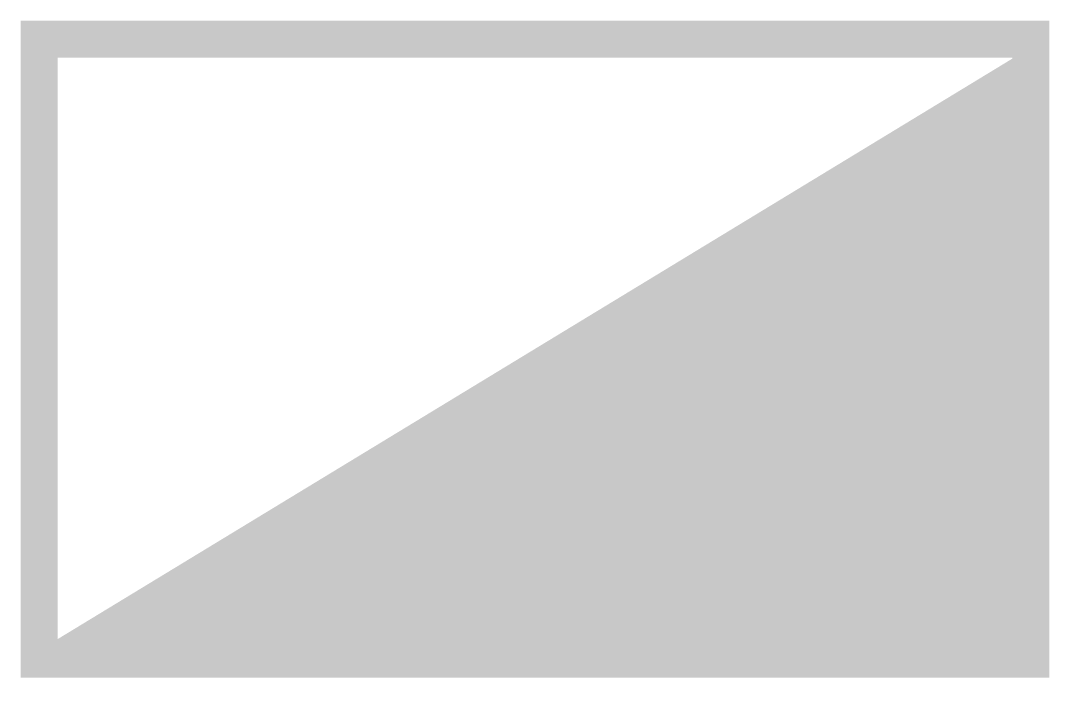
# Model space of a CAD drawing. Extents: x -0.15 to 5.66, y -0.29 to 3.53.
import ezdxf

# ---------------------------------------------------------------- set-up
doc = ezdxf.new("R2010")
doc.units = 0
doc.header["$MEASUREMENT"] = 0
doc.layers.get('0').update_dxf_attribs({"linetype": 'CONTINUOUS'})

msp = doc.modelspace()

# ---------------------------------------------------------------- linework, layer by layer
at = {"const_width": 0.21}
msp.add_lwpolyline([(-0.0454, -0.0776), (5.5546, -0.0776), (5.5546, 3.4224), (-0.0454, 3.4224), (-0.0454, -0.1826)], dxfattribs=at)
msp.add_solid([(0, 0), (5.4704, 3.3249), (5.5208, 0)])

doc.saveas('drawing.dxf')
